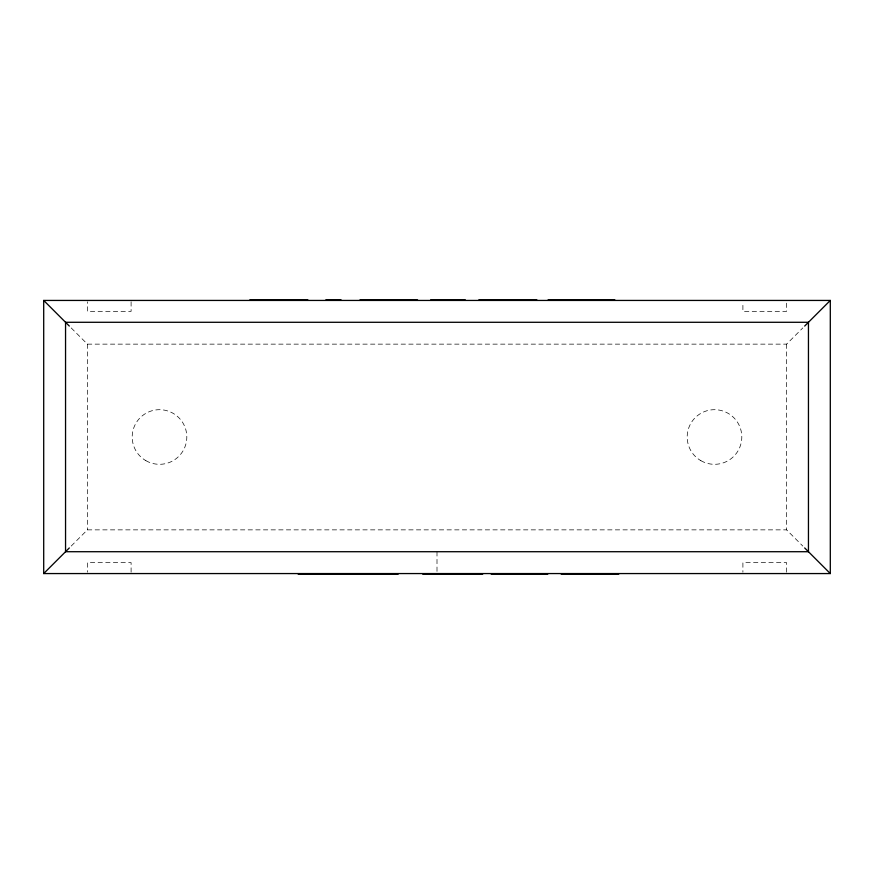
<?xml version="1.0" encoding="UTF-8"?>
<svg xmlns="http://www.w3.org/2000/svg" width="874" height="874" viewBox="0 0 874 874"><rect width="100%" height="100%" fill="white"/><g stroke="black" fill="none" stroke-linecap="round" stroke-linejoin="round"><path stroke-width="0.66" stroke-dasharray="4.37 3.28" d="M71.209 546.053L87.4 529.863L786.6 529.863L802.791 546.053M71.209 327.947L87.4 344.137L786.6 344.137L802.791 327.947M786.6 303.169L786.6 311.363L742.9 311.363L742.9 303.169M786.6 344.137L786.6 529.863M786.6 572.197L786.6 562.638L742.9 562.638L742.9 572.197M437 551.712L437 572.197M131.1 301.803L131.1 311.363L87.4 311.363L87.4 301.803M131.1 572.197L131.1 562.638L87.4 562.638L87.4 572.197M87.4 344.137L87.4 529.863M145.849 460.653A27.312 27.312 0 0 0 186.817 437A27.312 27.312 0 0 0 145.849 413.347A27.312 27.312 0 0 0 145.849 460.653M700.839 460.653A27.312 27.312 0 0 0 741.808 437A27.312 27.312 0 0 0 700.839 413.347A27.312 27.312 0 0 0 700.839 460.653"/><path stroke-width="1.31" d="M43.7 573.562L830.3 573.562L830.3 300.438L43.7 300.438L43.7 573.562L69.319 547.943M804.681 326.057L830.3 300.438M249.778 299.891L307.888 299.891M325.805 299.891L341.1 299.891M359.946 299.891L417.564 299.891M430.576 299.891L465.361 299.891M478.799 299.891L536.909 299.891M548.074 299.891L614.87 299.891M298.154 574.109L398.227 574.109M422.699 574.109L482.721 574.109M491.188 574.109L547.801 574.109M561.174 574.109L618.792 574.109M804.681 547.943L830.3 573.562M43.7 300.438L69.319 326.057M808.45 322.288L65.55 322.288L65.55 551.712L808.45 551.712L808.45 322.288"/></g></svg>
